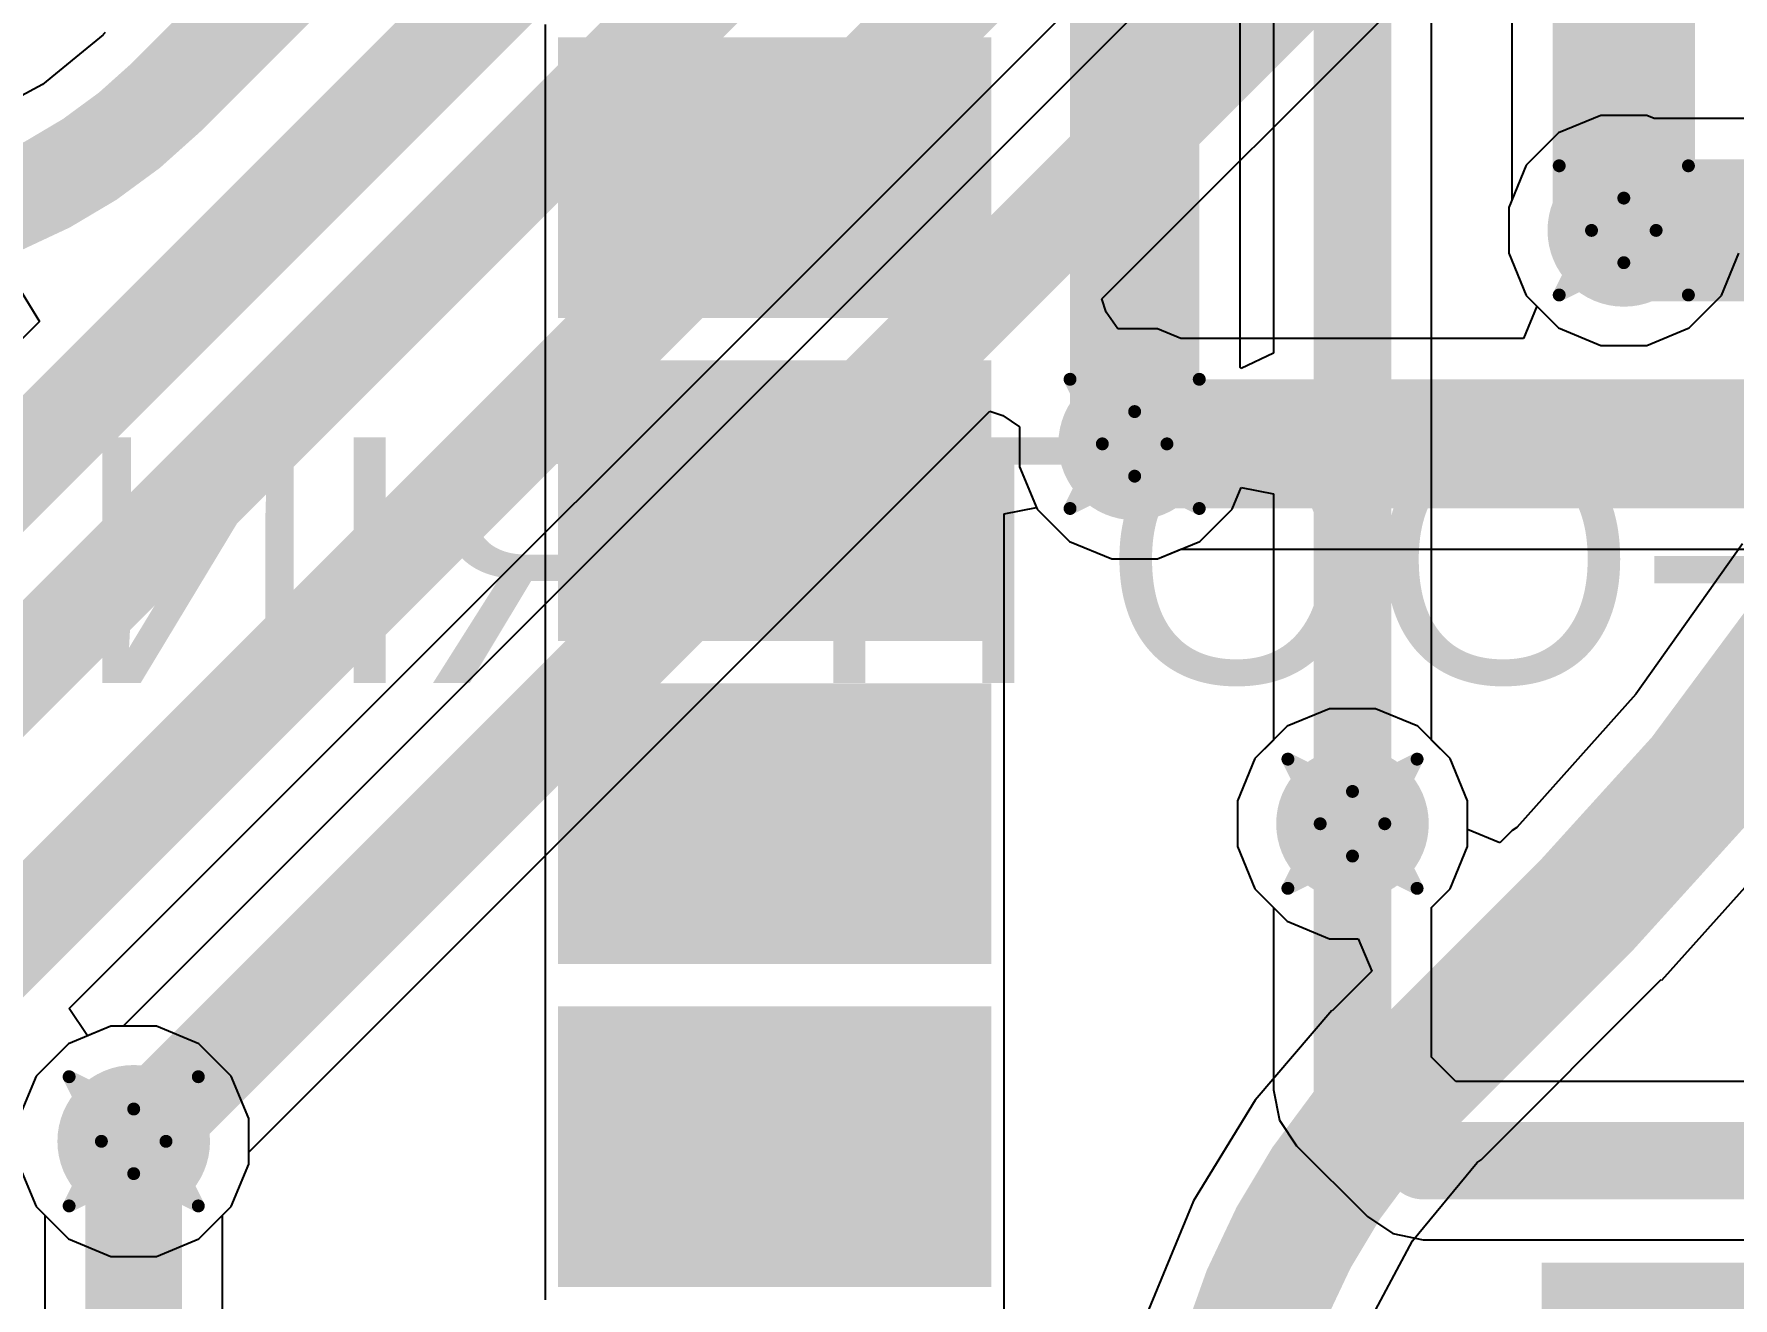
# Model space of a CAD drawing. Header units: inches. Extents: x -5 to 426, y -53 to 116.
# Drawn here: x 20.7 to 27.38, y -18.04 to -13.07 of the extents above; entities that cross this region are included whole.
import ezdxf

# ---------------------------------------------------------------- set-up
doc = ezdxf.new("R2010")
doc.units = ezdxf.units.IN
for name, color, linetype in [('Board Outline', 216, 'Continuous'), ('Bottom Layer', 5, 'Continuous'), ('Bottom Overlay', 54, 'Continuous'), ('Drill Drawing', 1, 'Continuous'), ('Top Layer', 1, 'Continuous'), ('Top Paste', 8, 'Continuous'), ('Top Solder', 216, 'Continuous'), ('Via Holes', 16, 'Continuous')]:
    doc.layers.add(name, color=color, linetype=linetype)
doc.styles.add('Arial', font='', dxfattribs={"height": 0.2})
doc.styles.get('Arial').set_extended_font_data('Arial')

# ---------------------------------------------------------------- blocks, each defined once
blk = doc.blocks.new('38_SMD_M______23')
at = {"layer": 'Top Layer'}
for points in [[(1.46, -9.63), (1.46, -8.13), (2.36, -8.13), (2.36, -9.63)], [(2.73, -9.63), (2.73, -8.13), (3.63, -8.13), (3.63, -9.63)], [(4, -9.63), (4, -8.13), (4.9, -8.13), (4.9, -9.63)], [(5.27, -9.63), (5.27, -8.13), (6.17, -8.13), (6.17, -9.63)]]:
    blk.add_hatch(color=1, dxfattribs=at).paths.add_polyline_path(points)
at = {"layer": 'Top Paste'}
for points in [[(1.46, -9.63), (1.46, -8.13), (2.36, -8.13), (2.36, -9.63)], [(2.73, -9.63), (2.73, -8.13), (3.63, -8.13), (3.63, -9.63)], [(4, -9.63), (4, -8.13), (4.9, -8.13), (4.9, -9.63)], [(5.27, -9.63), (5.27, -8.13), (6.17, -8.13), (6.17, -9.63)]]:
    blk.add_hatch(color=8, dxfattribs=at).paths.add_polyline_path(points)
at = {"layer": 'Top Solder'}
for points in [[(1.3584, -9.7316), (1.3584, -8.0284), (2.4616, -8.0284), (2.4616, -9.7316)], [(2.6284, -9.7316), (2.6284, -8.0284), (3.7316, -8.0284), (3.7316, -9.7316)], [(3.8984, -9.7316), (3.8984, -8.0284), (5.0016, -8.0284), (5.0016, -9.7316)], [(5.1684, -9.7316), (5.1684, -8.0284), (6.2716, -8.0284), (6.2716, -9.7316)]]:
    blk.add_hatch(color=216, dxfattribs=at).paths.add_polyline_path(points)

msp = doc.modelspace()

# ---------------------------------------------------------------- hatches: boundary and pattern name
at = {"layer": 'Bottom Layer'}
h = msp.add_hatch(color=5, dxfattribs=at)
edge = h.paths.add_edge_path()
edge.add_arc((26.9494, -13.843), 0.3, 0, 360)
h = msp.add_hatch(color=5, dxfattribs=at)
edge = h.paths.add_edge_path()
edge.add_arc((25.0261, -14.6824), 0.3, 0, 360)
h = msp.add_hatch(color=5, dxfattribs=at)
edge = h.paths.add_edge_path()
edge.add_arc((25.8826, -16.176), 0.3, 0, 360)
h = msp.add_hatch(color=5, dxfattribs=at)
edge = h.paths.add_edge_path()
edge.add_arc((21.0907, -17.4247), 0.3, 0, 360)
at = {"layer": 'Top Layer'}
h = msp.add_hatch(color=1, dxfattribs=at)
edge = h.paths.add_edge_path()
edge.add_arc((26.9494, -13.843), 0.3, 0, 360)
h = msp.add_hatch(color=1, dxfattribs=at)
edge = h.paths.add_edge_path()
edge.add_arc((25.0261, -14.6824), 0.3, 0, 360)
h = msp.add_hatch(color=1, dxfattribs=at)
edge = h.paths.add_edge_path()
edge.add_arc((25.8826, -16.176), 0.3, 0, 360)
h = msp.add_hatch(color=1, dxfattribs=at)
edge = h.paths.add_edge_path()
edge.add_arc((21.0907, -17.4247), 0.3, 0, 360)
msp.add_hatch(color=1, dxfattribs=at).paths.add_polyline_path([(26.6263, -21.134), (28.6329, -21.134), (28.6329, -17.9022), (26.6263, -17.9022)])
at = {"layer": 'Via Holes'}
h = msp.add_hatch(color=7, dxfattribs=at)
edge = h.paths.add_edge_path()
edge.add_arc((26.9494, -13.843), 0.15, 0, 360)
h = msp.add_hatch(color=7, dxfattribs=at)
edge = h.paths.add_edge_path()
edge.add_arc((25.0261, -14.6824), 0.15, 0, 360)
h = msp.add_hatch(color=7, dxfattribs=at)
edge = h.paths.add_edge_path()
edge.add_arc((25.8826, -16.176), 0.15, 0, 360)
h = msp.add_hatch(color=7, dxfattribs=at)
edge = h.paths.add_edge_path()
edge.add_arc((21.0907, -17.4247), 0.15, 0, 360)

# ---------------------------------------------------------------- linework, layer by layer
at = {"layer": 'Board Outline'}
msp.add_lwpolyline([(49.7725, 6.3481, 0.254, 0.254, -1.144567), (-0.2979, -38.4414, 0.254, 0.254, 0)], format="xyseb", dxfattribs=at)
at = {"layer": 'Bottom Layer'}
for p, q in [((31.1856, -6.8354), (21.0486, -16.9723)), ((20.8373, -16.9025), (30.6554, -7.0844)), ((24.8972, -14.1127), (31.6817, -7.3281)), ((20.97, -13.0738), (20.8776, -13.1502)), ((20.9704, -13.0732), (20.97, -13.0738)), ((20.9723, -13.0719), (20.9704, -13.0732)), ((20.9786, -13.065), (20.9723, -13.0719)), ((20.8776, -13.1502), (20.7322, -13.2696)), ((20.7322, -13.2696), (20.4485, -13.4212)), ((26.8594, -13.3906), (26.6931, -13.4595)), ((27.0394, -13.3906), (26.8594, -13.3906)), ((27.0687, -13.4027), (27.0394, -13.3906)), ((30.0559, -13.4027), (27.0687, -13.4027)), ((26.6931, -13.4595), (26.5659, -13.5867)), ((26.5659, -13.5867), (26.497, -13.753)), ((26.497, -13.753), (26.497, -13.933)), ((26.497, -13.933), (26.5659, -14.0993)), ((20.6526, -14.0893), (20.7199, -14.2015)), ((24.9144, -14.1647), (24.8972, -14.1127)), ((26.6076, -14.141), (26.555, -14.268)), ((26.5659, -14.0993), (26.6076, -14.141)), ((20.7199, -14.2015), (19.8444, -15.077)), ((24.9594, -14.23), (24.9144, -14.1647)), ((25.1161, -14.23), (24.9594, -14.23)), ((25.2079, -14.268), (25.1161, -14.23)), ((26.555, -14.268), (25.2079, -14.268)), ((21.5431, -17.4668), (24.4563, -14.5535)), ((24.4563, -14.5535), (24.5084, -14.5707)), ((24.5084, -14.5707), (24.5737, -14.6158)), ((24.5737, -14.6158), (24.5737, -14.7724)), ((24.5737, -14.7724), (24.6425, -14.9386)), ((24.6425, -14.9386), (24.7698, -15.0659)), ((24.7698, -15.0659), (24.9361, -15.1348)), ((25.1161, -15.1348), (25.2079, -15.0967)), ((25.2079, -15.0967), (30.0654, -15.0967)), ((24.9361, -15.1348), (25.1161, -15.1348)), ((25.7926, -15.7236), (25.6263, -15.7925)), ((25.9726, -15.7236), (25.7926, -15.7236)), ((26.1389, -15.7925), (25.9726, -15.7236)), ((25.6263, -15.7925), (25.4991, -15.9197)), ((26.2661, -15.9197), (26.1389, -15.7925)), ((25.4991, -15.9197), (25.4302, -16.086)), ((26.335, -16.086), (26.2661, -15.9197)), ((25.4302, -16.086), (25.4302, -16.266)), ((26.335, -16.266), (26.335, -16.086)), ((25.4302, -16.266), (25.4991, -16.4322)), ((26.2661, -16.4322), (26.335, -16.266)), ((25.4991, -16.4322), (25.5718, -16.505)), ((26.1934, -16.505), (26.2661, -16.4322)), ((25.5718, -16.505), (25.5718, -17.2224)), ((26.1934, -17.0937), (26.1934, -16.505)), ((20.9092, -17.0102), (20.8373, -16.9025)), ((21.0007, -16.9723), (20.9092, -17.0102)), ((21.0486, -16.9723), (21.0007, -16.9723)), ((26.2895, -17.1898), (26.1934, -17.0937)), ((25.5718, -17.2224), (25.5955, -17.3413)), ((31.4972, -17.1898), (26.2895, -17.1898)), ((25.5955, -17.3413), (25.6629, -17.4421)), ((21.5431, -17.5147), (21.5431, -17.4668)), ((25.6629, -17.4421), (25.9411, -17.7203)), ((20.6383, -17.5147), (20.7071, -17.681)), ((21.4742, -17.681), (21.5431, -17.5147)), ((20.7071, -17.681), (20.8344, -17.8082)), ((21.3469, -17.8082), (21.4742, -17.681)), ((25.9411, -17.7203), (26.0419, -17.7877)), ((20.8344, -17.8082), (21.0007, -17.8771)), ((21.1807, -17.8771), (21.3469, -17.8082)), ((26.0419, -17.7877), (26.1608, -17.8114)), ((26.1608, -17.8114), (31.4972, -17.8114)), ((21.0007, -17.8771), (21.1807, -17.8771))]:
    msp.add_line(p, q, dxfattribs=at)
for points in [[(21.2267, -13.3114, 0.381, 0.381, 0), (30.3345, -4.2036, 0.381, 0.381, 0)], [(20.0917, -15.3242, 0.381, 0.381, 0), (30.4822, -4.9336, 0.381, 0.381, 0)], [(19.8879, -16.3343, 0.381, 0.381, 0), (30.3798, -5.8424, 0.381, 0.381, 0)], [(19.8207, -17.4247, 0.381, 0.381, 0), (30.4082, -6.8372, 0.381, 0.381, 0)], [(21.091, -17.4244, 0.381, 0.381, 0), (31.5226, -6.9928, 0.381, 0.381, 0)], [(21.2176, -13.3204, 0.381, 0.381, -0.197253), (19.8207, -13.8938, 0.381, 0.381, 0)], [(21.2259, -13.3122, 0.381, 0.381, -0.001456), (21.2176, -13.3204, 0.381, 0.381, 0)], [(21.2267, -13.3114, 0.381, 0.381, -0.000141), (21.2259, -13.3122, 0.381, 0.381, 0)], [(26.9494, -13.843, 0.5588, 0.5588, 0), (30.1752, -13.843, 0.5588, 0.5588, 0)], [(25.0261, -14.6824, 0.508, 0.508, 0), (30.0654, -14.6824, 0.508, 0.508, 0)], [(25.8826, -17.2224, 0.3048, 0.3048, 0), (25.8826, -16.176, 0.3048, 0.3048, 0)], [(25.8826, -17.2224, 0.3048, 0.3048, 0), (26.1608, -17.5006, 0.3048, 0.3048, 0)], [(26.1608, -17.5006, 0.3048, 0.3048, 0), (31.8262, -17.5006, 0.3048, 0.3048, 0)]]:
    msp.add_lwpolyline(points, format="xyseb", dxfattribs=at)
for points in [[(21.1224, -13.3204, 0.1905, 0.1905, 1), (21.3129, -13.3204, 0.1905, 0.1905, 1)], [(21.1224, -13.3204, 0.1905, 0.1905, 1), (21.3129, -13.3204, 0.1905, 0.1905, 1)], [(21.1306, -13.3122, 0.1905, 0.1905, 1), (21.3211, -13.3122, 0.1905, 0.1905, 1)], [(21.1306, -13.3122, 0.1905, 0.1905, 1), (21.3211, -13.3122, 0.1905, 0.1905, 1)], [(21.1314, -13.3114, 0.1905, 0.1905, 1), (21.3219, -13.3114, 0.1905, 0.1905, 1)], [(21.1314, -13.3114, 0.1905, 0.1905, 1), (21.3219, -13.3114, 0.1905, 0.1905, 1)], [(26.8097, -13.843, 0.2794, 0.2794, 1), (27.0891, -13.843, 0.2794, 0.2794, 1)], [(24.8991, -14.6824, 0.254, 0.254, 1), (25.1531, -14.6824, 0.254, 0.254, 1)], [(25.8064, -16.176, 0.1524, 0.1524, 1), (25.9588, -16.176, 0.1524, 0.1524, 1)], [(25.8064, -17.2224, 0.1524, 0.1524, 1), (25.9588, -17.2224, 0.1524, 0.1524, 1)], [(25.8064, -17.2224, 0.1524, 0.1524, 1), (25.9588, -17.2224, 0.1524, 0.1524, 1)], [(20.9957, -17.4244, 0.1905, 0.1905, 1), (21.1862, -17.4244, 0.1905, 0.1905, 1)], [(26.0846, -17.5006, 0.1524, 0.1524, 1), (26.237, -17.5006, 0.1524, 0.1524, 1)], [(26.0846, -17.5006, 0.1524, 0.1524, 1), (26.237, -17.5006, 0.1524, 0.1524, 1)]]:
    msp.add_lwpolyline(points, format="xyseb", close=True, dxfattribs=at)
at = {"layer": 'Drill Drawing'}
for points in [[(26.6954, -13.589, 0.0508, 0.0508, 0), (26.9494, -13.716, 0.0508, 0.0508, 0)], [(26.6954, -13.589, 0.0508, 0.0508, 0), (26.8224, -13.843, 0.0508, 0.0508, 0)], [(26.9494, -13.716, 0.0508, 0.0508, 0), (27.2034, -13.589, 0.0508, 0.0508, 0)], [(27.0764, -13.843, 0.0508, 0.0508, 0), (27.2034, -13.589, 0.0508, 0.0508, 0)], [(26.6954, -14.097, 0.0508, 0.0508, 0), (26.8224, -13.843, 0.0508, 0.0508, 0)], [(27.0764, -13.843, 0.0508, 0.0508, 0), (27.2034, -14.097, 0.0508, 0.0508, 0)], [(26.6954, -14.097, 0.0508, 0.0508, 0), (26.9494, -13.97, 0.0508, 0.0508, 0)], [(26.9494, -13.97, 0.0508, 0.0508, 0), (27.2034, -14.097, 0.0508, 0.0508, 0)], [(24.7721, -14.4284, 0.0508, 0.0508, 0), (25.0261, -14.5554, 0.0508, 0.0508, 0)], [(24.7721, -14.4284, 0.0508, 0.0508, 0), (24.8991, -14.6824, 0.0508, 0.0508, 0)], [(25.0261, -14.5554, 0.0508, 0.0508, 0), (25.2801, -14.4284, 0.0508, 0.0508, 0)], [(25.1531, -14.6824, 0.0508, 0.0508, 0), (25.2801, -14.4284, 0.0508, 0.0508, 0)], [(24.7721, -14.9364, 0.0508, 0.0508, 0), (24.8991, -14.6824, 0.0508, 0.0508, 0)], [(25.1531, -14.6824, 0.0508, 0.0508, 0), (25.2801, -14.9364, 0.0508, 0.0508, 0)], [(24.7721, -14.9364, 0.0508, 0.0508, 0), (25.0261, -14.8094, 0.0508, 0.0508, 0)], [(25.0261, -14.8094, 0.0508, 0.0508, 0), (25.2801, -14.9364, 0.0508, 0.0508, 0)], [(25.6286, -15.922, 0.0508, 0.0508, 0), (25.8826, -16.049, 0.0508, 0.0508, 0)], [(25.6286, -15.922, 0.0508, 0.0508, 0), (25.7556, -16.176, 0.0508, 0.0508, 0)], [(25.8826, -16.049, 0.0508, 0.0508, 0), (26.1366, -15.922, 0.0508, 0.0508, 0)], [(26.0096, -16.176, 0.0508, 0.0508, 0), (26.1366, -15.922, 0.0508, 0.0508, 0)], [(25.6286, -16.43, 0.0508, 0.0508, 0), (25.7556, -16.176, 0.0508, 0.0508, 0)], [(26.0096, -16.176, 0.0508, 0.0508, 0), (26.1366, -16.43, 0.0508, 0.0508, 0)], [(25.6286, -16.43, 0.0508, 0.0508, 0), (25.8826, -16.303, 0.0508, 0.0508, 0)], [(25.8826, -16.303, 0.0508, 0.0508, 0), (26.1366, -16.43, 0.0508, 0.0508, 0)], [(20.8367, -17.1707, 0.0508, 0.0508, 0), (21.0907, -17.2977, 0.0508, 0.0508, 0)], [(20.8367, -17.1707, 0.0508, 0.0508, 0), (20.9637, -17.4247, 0.0508, 0.0508, 0)], [(21.0907, -17.2977, 0.0508, 0.0508, 0), (21.3447, -17.1707, 0.0508, 0.0508, 0)], [(21.2177, -17.4247, 0.0508, 0.0508, 0), (21.3447, -17.1707, 0.0508, 0.0508, 0)], [(20.8367, -17.6787, 0.0508, 0.0508, 0), (20.9637, -17.4247, 0.0508, 0.0508, 0)], [(21.2177, -17.4247, 0.0508, 0.0508, 0), (21.3447, -17.6787, 0.0508, 0.0508, 0)], [(20.8367, -17.6787, 0.0508, 0.0508, 0), (21.0907, -17.5517, 0.0508, 0.0508, 0)], [(21.0907, -17.5517, 0.0508, 0.0508, 0), (21.3447, -17.6787, 0.0508, 0.0508, 0)]]:
    msp.add_lwpolyline(points, format="xyseb", dxfattribs=at)
for points in [[(26.6827, -13.589, 0.0254, 0.0254, 1), (26.7081, -13.589, 0.0254, 0.0254, 1)], [(26.6827, -13.589, 0.0254, 0.0254, 1), (26.7081, -13.589, 0.0254, 0.0254, 1)], [(27.1907, -13.589, 0.0254, 0.0254, 1), (27.2161, -13.589, 0.0254, 0.0254, 1)], [(27.1907, -13.589, 0.0254, 0.0254, 1), (27.2161, -13.589, 0.0254, 0.0254, 1)], [(26.9367, -13.716, 0.0254, 0.0254, 1), (26.9621, -13.716, 0.0254, 0.0254, 1)], [(26.9367, -13.716, 0.0254, 0.0254, 1), (26.9621, -13.716, 0.0254, 0.0254, 1)], [(26.8097, -13.843, 0.0254, 0.0254, 1), (26.8351, -13.843, 0.0254, 0.0254, 1)], [(26.8097, -13.843, 0.0254, 0.0254, 1), (26.8351, -13.843, 0.0254, 0.0254, 1)], [(27.0637, -13.843, 0.0254, 0.0254, 1), (27.0891, -13.843, 0.0254, 0.0254, 1)], [(27.0637, -13.843, 0.0254, 0.0254, 1), (27.0891, -13.843, 0.0254, 0.0254, 1)], [(26.9367, -13.97, 0.0254, 0.0254, 1), (26.9621, -13.97, 0.0254, 0.0254, 1)], [(26.9367, -13.97, 0.0254, 0.0254, 1), (26.9621, -13.97, 0.0254, 0.0254, 1)], [(26.6827, -14.097, 0.0254, 0.0254, 1), (26.7081, -14.097, 0.0254, 0.0254, 1)], [(26.6827, -14.097, 0.0254, 0.0254, 1), (26.7081, -14.097, 0.0254, 0.0254, 1)], [(27.1907, -14.097, 0.0254, 0.0254, 1), (27.2161, -14.097, 0.0254, 0.0254, 1)], [(27.1907, -14.097, 0.0254, 0.0254, 1), (27.2161, -14.097, 0.0254, 0.0254, 1)], [(24.7594, -14.4284, 0.0254, 0.0254, 1), (24.7848, -14.4284, 0.0254, 0.0254, 1)], [(24.7594, -14.4284, 0.0254, 0.0254, 1), (24.7848, -14.4284, 0.0254, 0.0254, 1)], [(25.2674, -14.4284, 0.0254, 0.0254, 1), (25.2928, -14.4284, 0.0254, 0.0254, 1)], [(25.2674, -14.4284, 0.0254, 0.0254, 1), (25.2928, -14.4284, 0.0254, 0.0254, 1)], [(25.0134, -14.5554, 0.0254, 0.0254, 1), (25.0388, -14.5554, 0.0254, 0.0254, 1)], [(25.0134, -14.5554, 0.0254, 0.0254, 1), (25.0388, -14.5554, 0.0254, 0.0254, 1)], [(24.8864, -14.6824, 0.0254, 0.0254, 1), (24.9118, -14.6824, 0.0254, 0.0254, 1)], [(24.8864, -14.6824, 0.0254, 0.0254, 1), (24.9118, -14.6824, 0.0254, 0.0254, 1)], [(25.1404, -14.6824, 0.0254, 0.0254, 1), (25.1658, -14.6824, 0.0254, 0.0254, 1)], [(25.1404, -14.6824, 0.0254, 0.0254, 1), (25.1658, -14.6824, 0.0254, 0.0254, 1)], [(25.0134, -14.8094, 0.0254, 0.0254, 1), (25.0388, -14.8094, 0.0254, 0.0254, 1)], [(25.0134, -14.8094, 0.0254, 0.0254, 1), (25.0388, -14.8094, 0.0254, 0.0254, 1)], [(24.7594, -14.9364, 0.0254, 0.0254, 1), (24.7848, -14.9364, 0.0254, 0.0254, 1)], [(24.7594, -14.9364, 0.0254, 0.0254, 1), (24.7848, -14.9364, 0.0254, 0.0254, 1)], [(25.2674, -14.9364, 0.0254, 0.0254, 1), (25.2928, -14.9364, 0.0254, 0.0254, 1)], [(25.2674, -14.9364, 0.0254, 0.0254, 1), (25.2928, -14.9364, 0.0254, 0.0254, 1)], [(25.6159, -15.922, 0.0254, 0.0254, 1), (25.6413, -15.922, 0.0254, 0.0254, 1)], [(25.6159, -15.922, 0.0254, 0.0254, 1), (25.6413, -15.922, 0.0254, 0.0254, 1)], [(26.1239, -15.922, 0.0254, 0.0254, 1), (26.1493, -15.922, 0.0254, 0.0254, 1)], [(26.1239, -15.922, 0.0254, 0.0254, 1), (26.1493, -15.922, 0.0254, 0.0254, 1)], [(25.8699, -16.049, 0.0254, 0.0254, 1), (25.8953, -16.049, 0.0254, 0.0254, 1)], [(25.8699, -16.049, 0.0254, 0.0254, 1), (25.8953, -16.049, 0.0254, 0.0254, 1)], [(25.7429, -16.176, 0.0254, 0.0254, 1), (25.7683, -16.176, 0.0254, 0.0254, 1)], [(25.7429, -16.176, 0.0254, 0.0254, 1), (25.7683, -16.176, 0.0254, 0.0254, 1)], [(25.9969, -16.176, 0.0254, 0.0254, 1), (26.0223, -16.176, 0.0254, 0.0254, 1)], [(25.9969, -16.176, 0.0254, 0.0254, 1), (26.0223, -16.176, 0.0254, 0.0254, 1)], [(25.8699, -16.303, 0.0254, 0.0254, 1), (25.8953, -16.303, 0.0254, 0.0254, 1)], [(25.8699, -16.303, 0.0254, 0.0254, 1), (25.8953, -16.303, 0.0254, 0.0254, 1)], [(25.6159, -16.43, 0.0254, 0.0254, 1), (25.6413, -16.43, 0.0254, 0.0254, 1)], [(25.6159, -16.43, 0.0254, 0.0254, 1), (25.6413, -16.43, 0.0254, 0.0254, 1)], [(26.1239, -16.43, 0.0254, 0.0254, 1), (26.1493, -16.43, 0.0254, 0.0254, 1)], [(26.1239, -16.43, 0.0254, 0.0254, 1), (26.1493, -16.43, 0.0254, 0.0254, 1)], [(20.824, -17.1707, 0.0254, 0.0254, 1), (20.8494, -17.1707, 0.0254, 0.0254, 1)], [(20.824, -17.1707, 0.0254, 0.0254, 1), (20.8494, -17.1707, 0.0254, 0.0254, 1)], [(21.332, -17.1707, 0.0254, 0.0254, 1), (21.3574, -17.1707, 0.0254, 0.0254, 1)], [(21.332, -17.1707, 0.0254, 0.0254, 1), (21.3574, -17.1707, 0.0254, 0.0254, 1)], [(21.078, -17.2977, 0.0254, 0.0254, 1), (21.1034, -17.2977, 0.0254, 0.0254, 1)], [(21.078, -17.2977, 0.0254, 0.0254, 1), (21.1034, -17.2977, 0.0254, 0.0254, 1)], [(20.951, -17.4247, 0.0254, 0.0254, 1), (20.9764, -17.4247, 0.0254, 0.0254, 1)], [(20.951, -17.4247, 0.0254, 0.0254, 1), (20.9764, -17.4247, 0.0254, 0.0254, 1)], [(21.205, -17.4247, 0.0254, 0.0254, 1), (21.2304, -17.4247, 0.0254, 0.0254, 1)], [(21.205, -17.4247, 0.0254, 0.0254, 1), (21.2304, -17.4247, 0.0254, 0.0254, 1)], [(21.078, -17.5517, 0.0254, 0.0254, 1), (21.1034, -17.5517, 0.0254, 0.0254, 1)], [(21.078, -17.5517, 0.0254, 0.0254, 1), (21.1034, -17.5517, 0.0254, 0.0254, 1)], [(20.824, -17.6787, 0.0254, 0.0254, 1), (20.8494, -17.6787, 0.0254, 0.0254, 1)], [(20.824, -17.6787, 0.0254, 0.0254, 1), (20.8494, -17.6787, 0.0254, 0.0254, 1)], [(21.332, -17.6787, 0.0254, 0.0254, 1), (21.3574, -17.6787, 0.0254, 0.0254, 1)], [(21.332, -17.6787, 0.0254, 0.0254, 1), (21.3574, -17.6787, 0.0254, 0.0254, 1)]]:
    msp.add_lwpolyline(points, format="xyseb", close=True, dxfattribs=at)
at = {"layer": 'Top Layer'}
for p, q in [((26.5091, -8.7895), (26.5091, -13.7237)), ((26.1934, -15.847), (26.1934, -9.1938)), ((25.5718, -9.3226), (25.5718, -14.3261)), ((25.4404, -14.3826), (25.4404, -12.1134)), ((22.7083, -13.0336), (22.7083, -14.1766)), ((26.5091, -13.7237), (26.497, -13.753)), ((26.497, -13.753), (26.497, -13.933)), ((26.497, -13.933), (26.5659, -14.0993)), ((27.3329, -14.0993), (27.4018, -13.933)), ((26.5659, -14.0993), (26.6931, -14.2265)), ((27.2057, -14.2265), (27.3329, -14.0993)), ((22.7083, -14.1766), (22.7083, -14.271)), ((26.6931, -14.2265), (26.8594, -14.2954)), ((27.0394, -14.2954), (27.2057, -14.2265)), ((22.7083, -14.271), (22.7083, -14.3654)), ((26.8594, -14.2954), (27.0394, -14.2954)), ((25.5718, -14.3261), (25.4448, -14.3862)), ((22.7083, -14.3654), (22.7083, -15.4466)), ((25.4448, -14.3862), (25.4404, -14.3826)), ((25.4096, -14.9386), (25.4448, -14.8536)), ((25.4448, -14.8536), (25.5718, -14.8789)), ((25.5718, -14.8789), (25.5718, -15.847)), ((24.5131, -14.9579), (24.6401, -14.9327)), ((24.5131, -15.4466), (24.5131, -14.9579)), ((24.6401, -14.9327), (24.6425, -14.9386)), ((24.6425, -14.9386), (24.7698, -15.0659)), ((25.2823, -15.0659), (25.4096, -14.9386)), ((24.7698, -15.0659), (24.9361, -15.1348)), ((25.1161, -15.1348), (25.2823, -15.0659)), ((27.4163, -15.0758), (26.9972, -15.6665)), ((24.9361, -15.1348), (25.1161, -15.1348)), ((22.7083, -15.4466), (22.7083, -15.541)), ((24.5131, -15.541), (24.5131, -15.4466)), ((22.7083, -15.541), (22.7083, -15.6354)), ((24.5131, -15.6354), (24.5131, -15.541)), ((22.7083, -15.6354), (22.7083, -16.7166)), ((24.5131, -16.7166), (24.5131, -15.6354)), ((26.9972, -15.6665), (26.5287, -16.1907)), ((25.5718, -15.847), (25.4991, -15.9197)), ((26.2661, -15.9197), (26.1934, -15.847)), ((25.4991, -15.9197), (25.4302, -16.086)), ((26.335, -16.086), (26.2661, -15.9197)), ((25.4302, -16.086), (25.4302, -16.266)), ((26.335, -16.1989), (26.335, -16.086)), ((26.462, -16.2515), (26.335, -16.1989)), ((26.5107, -16.2028), (26.462, -16.2515)), ((26.5287, -16.1907), (26.5107, -16.2028)), ((27.0992, -16.7912), (27.6436, -16.182)), ((25.4302, -16.266), (25.4991, -16.4322)), ((25.4991, -16.4322), (25.6263, -16.5595)), ((25.6263, -16.5595), (25.7926, -16.6284)), ((25.7926, -16.6284), (25.9055, -16.6284)), ((25.9055, -16.6284), (25.9581, -16.7554)), ((22.7083, -16.7166), (22.7083, -16.811)), ((24.5131, -16.811), (24.5131, -16.7166)), ((25.9581, -16.7554), (25.8022, -16.9113)), ((22.7083, -16.811), (22.7083, -16.9054)), ((24.5131, -16.9054), (24.5131, -16.811)), ((26.3882, -17.4973), (27.0967, -16.7888)), ((27.0967, -16.7888), (27.0992, -16.7912)), ((22.7083, -16.9054), (22.7083, -17.9866)), ((24.5131, -17.9866), (24.5131, -16.9054)), ((25.8013, -16.9105), (25.5001, -17.2632)), ((25.8022, -16.9113), (25.8013, -16.9105)), ((21.0007, -16.9723), (20.8344, -17.0412)), ((21.1807, -16.9723), (21.0007, -16.9723)), ((21.3469, -17.0412), (21.1807, -16.9723)), ((20.8344, -17.0412), (20.7071, -17.1685)), ((21.4742, -17.1685), (21.3469, -17.0412)), ((20.7071, -17.1685), (20.6383, -17.3347)), ((21.5431, -17.3347), (21.4742, -17.1685)), ((25.5001, -17.2632), (25.2578, -17.6586)), ((21.5431, -17.5147), (21.5431, -17.3347)), ((26.3724, -17.5078), (26.3882, -17.4973)), ((20.6383, -17.5147), (20.7071, -17.681)), ((21.4742, -17.681), (21.5431, -17.5147)), ((26.1192, -17.8164), (26.3724, -17.5078)), ((20.7071, -17.681), (20.7411, -17.7149)), ((21.4403, -17.7149), (21.4742, -17.681)), ((25.2578, -17.6586), (25.0804, -18.0871)), ((20.7411, -17.7149), (20.7411, -27.1138)), ((21.4403, -27.2036), (21.4403, -17.7149)), ((25.9223, -18.1848), (26.1192, -17.8164)), ((22.7083, -17.9866), (22.7083, -18.0484)), ((24.5131, -18.1136), (24.5131, -17.9866))]:
    msp.add_line(p, q, dxfattribs=at)
for points in [[(26.9494, -13.843, 0.5588, 0.5588, 0), (26.9494, -8.6072, 0.5588, 0.5588, 0)], [(25.8826, -16.176, 0.3048, 0.3048, 0), (25.8826, -9.1938, 0.3048, 0.3048, 0)], [(28.8152, -11.6395, 0.508, 0.508, -0.198912), (26.8037, -16.4958, 0.508, 0.508, 0)], [(25.0261, -14.6824, 0.508, 0.508, 0), (25.0261, -12.1134, 0.508, 0.508, 0)], [(26.0952, -17.2043, 0.508, 0.508, 0), (26.8037, -16.4958, 0.508, 0.508, 0)], [(25.3512, -19.0004, 0.508, 0.508, -0.198912), (26.0952, -17.2043, 0.508, 0.508, 0)], [(21.0907, -17.4247, 0.381, 0.381, 0), (21.0907, -17.399, 0.381, 0.381, 0)], [(21.0907, -28.106, 0.381, 0.381, 0), (21.0907, -17.4247, 0.381, 0.381, 0)]]:
    msp.add_lwpolyline(points, format="xyseb", dxfattribs=at)
for points in [[(26.8097, -13.843, 0.2794, 0.2794, 1), (27.0891, -13.843, 0.2794, 0.2794, 1)], [(24.8991, -14.6824, 0.254, 0.254, 1), (25.1531, -14.6824, 0.254, 0.254, 1)], [(25.8064, -16.176, 0.1524, 0.1524, 1), (25.9588, -16.176, 0.1524, 0.1524, 1)], [(26.6767, -16.4958, 0.254, 0.254, 1), (26.9307, -16.4958, 0.254, 0.254, 1)], [(26.6767, -16.4958, 0.254, 0.254, 1), (26.9307, -16.4958, 0.254, 0.254, 1)], [(25.9682, -17.2043, 0.254, 0.254, 1), (26.2222, -17.2043, 0.254, 0.254, 1)], [(25.9682, -17.2043, 0.254, 0.254, 1), (26.2222, -17.2043, 0.254, 0.254, 1)], [(20.9954, -17.399, 0.1905, 0.1905, 1), (21.1859, -17.399, 0.1905, 0.1905, 1)], [(20.9954, -17.4247, 0.1905, 0.1905, 1), (21.1859, -17.4247, 0.1905, 0.1905, 1)], [(20.9954, -17.4247, 0.1905, 0.1905, 1), (21.1859, -17.4247, 0.1905, 0.1905, 1)]]:
    msp.add_lwpolyline(points, format="xyseb", close=True, dxfattribs=at)

# ---------------------------------------------------------------- block references
at = {"rotation": 90}
msp.add_blockref('38_SMD_M______23', (14.7307, -19.356), dxfattribs=at)

# ---------------------------------------------------------------- texts
at = {"layer": 'Bottom Overlay', "style": 'Arial', "text_generation_flag": 2}
msp.add_text('ZERO CARBON FOOTPRINT', height=0.9652, rotation=360, dxfattribs=at).set_placement((38.0849, -15.6222))

doc.saveas('drawing.dxf')
